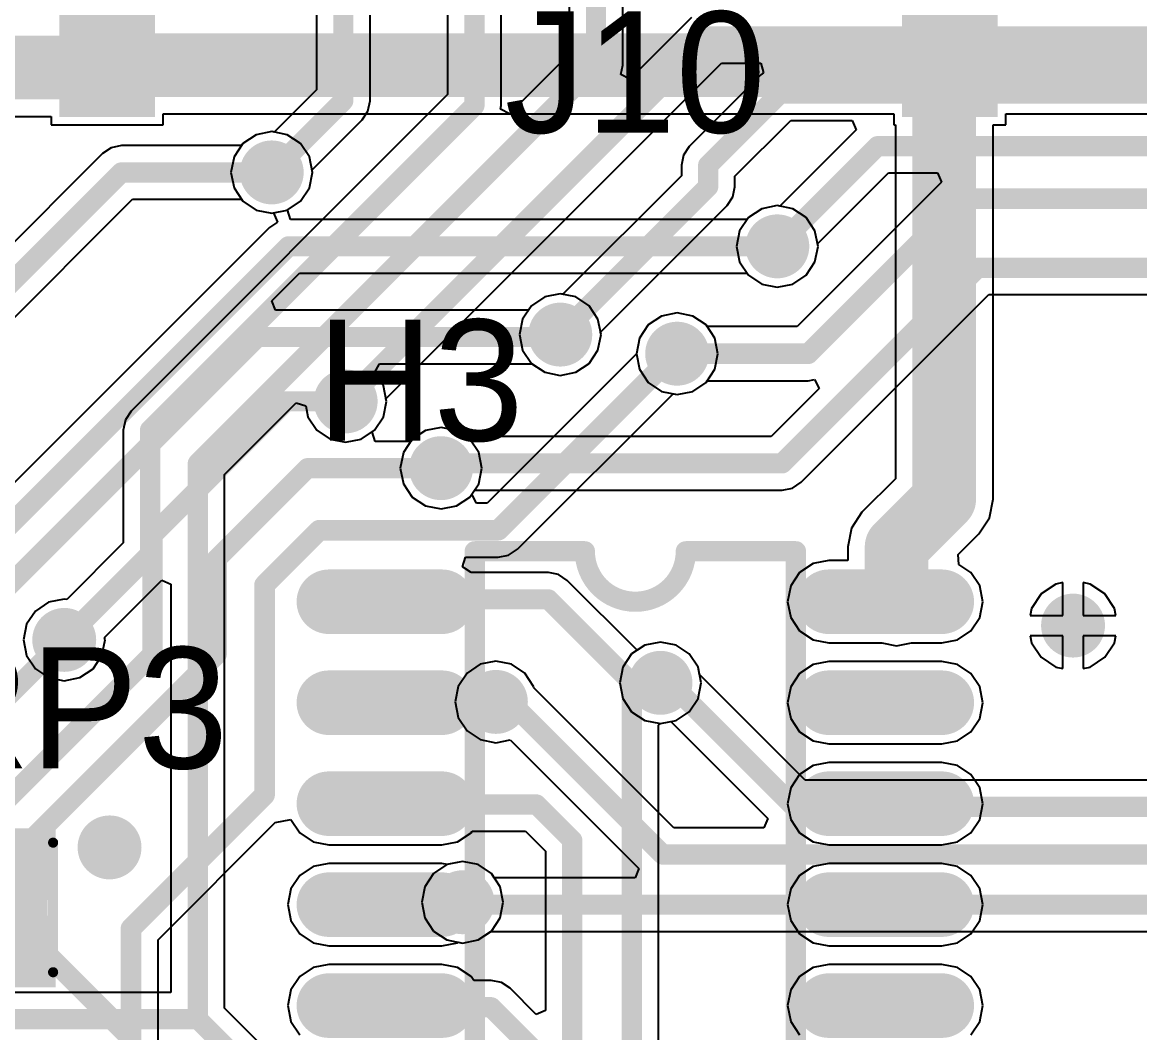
# Model space of a CAD drawing. Extents: x 60 to 151, y 116 to 276.
# Drawn here: x 113.97 to 128.02, y 174.97 to 187.67 of the extents above; entities that cross this region are included whole.
import ezdxf

# ---------------------------------------------------------------- set-up
doc = ezdxf.new("R2010")
doc.units = 0
doc.header["$MEASUREMENT"] = 0
doc.layers.get('0').update_dxf_attribs({"linetype": 'CONTINUOUS'})
for name, color, linetype in [('BOTTOMLAYER', 5, 'CONTINUOUS'), ('BOTTOMSOLDER', 6, 'CONTINUOUS'), ('MULTILAYER', 9, 'CONTINUOUS'), ('TOPLAYER', 1, 'CONTINUOUS'), ('TOPOVERLAY', 2, 'CONTINUOUS'), ('TOPPASTE', 8, 'CONTINUOUS'), ('TOPSOLDER', 216, 'CONTINUOUS'), ('VIAHOLELAYER', 16, 'CONTINUOUS')]:
    doc.layers.add(name, color=color, linetype=linetype)

# ---------------------------------------------------------------- blocks, each defined once
blk = doc.blocks.new('J1_0603_87')
at = {"layer": 'TOPLAYER'}
for points in [[(-0.3, -0.5), (-0.3, 0.5), (-1.4, -0.5), (-1.4, 0.5)], [(1.4, -0.5), (1.4, 0.5), (0.3, -0.5), (0.3, 0.5)]]:
    blk.add_solid(points, dxfattribs=at)
at = {"layer": 'TOPPASTE'}
for points in [[(-0.3, -0.5), (-0.3, 0.5), (-1.4, -0.5), (-1.4, 0.5)], [(1.4, -0.5), (1.4, 0.5), (0.3, -0.5), (0.3, 0.5)]]:
    blk.add_solid(points, dxfattribs=at)
at = {"layer": 'TOPSOLDER'}
for points in [[(-0.198, -0.602), (-0.198, 0.602), (-1.502, -0.602), (-1.502, 0.602)], [(1.502, -0.602), (1.502, 0.602), (0.198, -0.602), (0.198, 0.602)]]:
    blk.add_solid(points, dxfattribs=at)
blk = doc.blocks.new('J1_0603_88')
at = {"layer": 'TOPLAYER'}
for points in [[(-0.3, -0.5), (-0.3, 0.5), (-1.4, -0.5), (-1.4, 0.5)], [(1.4, -0.5), (1.4, 0.5), (0.3, -0.5), (0.3, 0.5)]]:
    blk.add_solid(points, dxfattribs=at)
at = {"layer": 'TOPPASTE'}
for points in [[(-0.3, -0.5), (-0.3, 0.5), (-1.4, -0.5), (-1.4, 0.5)], [(1.4, -0.5), (1.4, 0.5), (0.3, -0.5), (0.3, 0.5)]]:
    blk.add_solid(points, dxfattribs=at)
at = {"layer": 'TOPSOLDER'}
for points in [[(-0.198, -0.602), (-0.198, 0.602), (-1.502, -0.602), (-1.502, 0.602)], [(1.502, -0.602), (1.502, 0.602), (0.198, -0.602), (0.198, 0.602)]]:
    blk.add_solid(points, dxfattribs=at)
blk = doc.blocks.new('SOP_14_98')
at = {"layer": 'TOPLAYER', "const_width": 0.61}
for points in [[(0.711, 0), (-0.711, 0)], [(6.999, 0), (5.577, 0)], [(0.711, -1.27), (-0.711, -1.27)], [(6.999, -1.27), (5.577, -1.27)], [(0.711, -2.54), (-0.711, -2.54)], [(6.999, -2.54), (5.577, -2.54)], [(0.711, -3.81), (-0.711, -3.81)], [(6.999, -3.81), (5.577, -3.81)], [(0.711, -5.08), (-0.711, -5.08)], [(6.999, -5.08), (5.577, -5.08)], [(0.711, -6.35), (-0.711, -6.35)], [(6.999, -6.35), (5.577, -6.35)], [(0.711, -7.62), (-0.711, -7.62)], [(6.999, -7.62), (5.577, -7.62)]]:
    blk.add_lwpolyline(points, dxfattribs=at)
at = {"layer": 'TOPLAYER', "const_width": 0.305}
for points in [[(-0.864, 0, 1), (-0.559, 0, 1)], [(0.559, 0, 1), (0.864, 0, 1)], [(5.424, 0, 1), (5.729, 0, 1)], [(6.847, 0, 1), (7.152, 0, 1)], [(-0.864, -1.27, 1), (-0.559, -1.27, 1)], [(0.559, -1.27, 1), (0.864, -1.27, 1)], [(5.424, -1.27, 1), (5.729, -1.27, 1)], [(6.847, -1.27, 1), (7.152, -1.27, 1)], [(-0.864, -2.54, 1), (-0.559, -2.54, 1)], [(0.559, -2.54, 1), (0.864, -2.54, 1)], [(5.424, -2.54, 1), (5.729, -2.54, 1)], [(6.847, -2.54, 1), (7.152, -2.54, 1)], [(-0.864, -3.81, 1), (-0.559, -3.81, 1)], [(0.559, -3.81, 1), (0.864, -3.81, 1)], [(5.424, -3.81, 1), (5.729, -3.81, 1)], [(6.847, -3.81, 1), (7.152, -3.81, 1)], [(-0.864, -5.08, 1), (-0.559, -5.08, 1)], [(0.559, -5.08, 1), (0.864, -5.08, 1)], [(5.424, -5.08, 1), (5.729, -5.08, 1)], [(6.847, -5.08, 1), (7.152, -5.08, 1)], [(-0.864, -6.35, 1), (-0.559, -6.35, 1)], [(0.559, -6.35, 1), (0.864, -6.35, 1)], [(5.424, -6.35, 1), (5.729, -6.35, 1)], [(6.847, -6.35, 1), (7.152, -6.35, 1)], [(-0.864, -7.62, 1), (-0.559, -7.62, 1)], [(0.559, -7.62, 1), (0.864, -7.62, 1)], [(5.424, -7.62, 1), (5.729, -7.62, 1)], [(6.847, -7.62, 1), (7.152, -7.62, 1)]]:
    blk.add_lwpolyline(points, format="xyb", close=True, dxfattribs=at)
at = {"layer": 'TOPOVERLAY', "const_width": 0.254}
for points in [[(1.124, -8.255), (1.124, 0.635)], [(1.124, 0.635), (2.509, 0.635)], [(3.779, 0.635), (5.164, 0.635)], [(5.164, -8.255), (5.164, 0.635)], [(1.124, -8.255), (5.164, -8.255)]]:
    blk.add_lwpolyline(points, dxfattribs=at)
at = {"layer": 'TOPOVERLAY', "const_width": 0.127}
for points in [[(1.06, 0.635, 1), (1.187, 0.635, 1)], [(1.06, 0.635, 1), (1.187, 0.635, 1)], [(2.446, 0.635, 1), (2.573, 0.635, 1)], [(2.445, 0.635, 1), (2.572, 0.635, 1)], [(3.716, 0.635, 1), (3.843, 0.635, 1)], [(3.715, 0.635, 1), (3.842, 0.635, 1)], [(5.101, 0.635, 1), (5.228, 0.635, 1)], [(5.101, 0.635, 1), (5.228, 0.635, 1)], [(1.06, -8.255, 1), (1.187, -8.255, 1)], [(1.06, -8.255, 1), (1.187, -8.255, 1)], [(5.101, -8.255, 1), (5.228, -8.255, 1)], [(5.101, -8.255, 1), (5.228, -8.255, 1)]]:
    blk.add_lwpolyline(points, format="xyb", close=True, dxfattribs=at)
at = {"layer": 'TOPOVERLAY', "const_width": 0.254}
blk.add_lwpolyline([(3.779, 0.635, -1), (2.509, 0.635)], format="xyb", dxfattribs=at)
at = {"layer": 'TOPPASTE', "const_width": 0.61}
for points in [[(0.711, 0), (-0.711, 0)], [(6.999, 0), (5.577, 0)], [(0.711, -1.27), (-0.711, -1.27)], [(6.999, -1.27), (5.577, -1.27)], [(0.711, -2.54), (-0.711, -2.54)], [(6.999, -2.54), (5.577, -2.54)], [(0.711, -3.81), (-0.711, -3.81)], [(6.999, -3.81), (5.577, -3.81)], [(0.711, -5.08), (-0.711, -5.08)], [(6.999, -5.08), (5.577, -5.08)], [(0.711, -6.35), (-0.711, -6.35)], [(6.999, -6.35), (5.577, -6.35)], [(0.711, -7.62), (-0.711, -7.62)], [(6.999, -7.62), (5.577, -7.62)]]:
    blk.add_lwpolyline(points, dxfattribs=at)
at = {"layer": 'TOPPASTE', "const_width": 0.305}
for points in [[(-0.864, 0, 1), (-0.559, 0, 1)], [(0.559, 0, 1), (0.864, 0, 1)], [(5.424, 0, 1), (5.729, 0, 1)], [(6.847, 0, 1), (7.152, 0, 1)], [(-0.864, -1.27, 1), (-0.559, -1.27, 1)], [(0.559, -1.27, 1), (0.864, -1.27, 1)], [(5.424, -1.27, 1), (5.729, -1.27, 1)], [(6.847, -1.27, 1), (7.152, -1.27, 1)], [(-0.864, -2.54, 1), (-0.559, -2.54, 1)], [(0.559, -2.54, 1), (0.864, -2.54, 1)], [(5.424, -2.54, 1), (5.729, -2.54, 1)], [(6.847, -2.54, 1), (7.152, -2.54, 1)], [(-0.864, -3.81, 1), (-0.559, -3.81, 1)], [(0.559, -3.81, 1), (0.864, -3.81, 1)], [(5.424, -3.81, 1), (5.729, -3.81, 1)], [(6.847, -3.81, 1), (7.152, -3.81, 1)], [(-0.864, -5.08, 1), (-0.559, -5.08, 1)], [(0.559, -5.08, 1), (0.864, -5.08, 1)], [(5.424, -5.08, 1), (5.729, -5.08, 1)], [(6.847, -5.08, 1), (7.152, -5.08, 1)], [(-0.864, -6.35, 1), (-0.559, -6.35, 1)], [(0.559, -6.35, 1), (0.864, -6.35, 1)], [(5.424, -6.35, 1), (5.729, -6.35, 1)], [(6.847, -6.35, 1), (7.152, -6.35, 1)], [(-0.864, -7.62, 1), (-0.559, -7.62, 1)], [(0.559, -7.62, 1), (0.864, -7.62, 1)], [(5.424, -7.62, 1), (5.729, -7.62, 1)], [(6.847, -7.62, 1), (7.152, -7.62, 1)]]:
    blk.add_lwpolyline(points, format="xyb", close=True, dxfattribs=at)
at = {"layer": 'TOPSOLDER', "const_width": 0.813}
for points in [[(0.711, 0), (-0.711, 0)], [(6.999, 0), (5.577, 0)], [(0.711, -1.27), (-0.711, -1.27)], [(6.999, -1.27), (5.577, -1.27)], [(0.711, -2.54), (-0.711, -2.54)], [(6.999, -2.54), (5.577, -2.54)], [(0.711, -3.81), (-0.711, -3.81)], [(6.999, -3.81), (5.577, -3.81)], [(0.711, -5.08), (-0.711, -5.08)], [(6.999, -5.08), (5.577, -5.08)], [(0.711, -6.35), (-0.711, -6.35)], [(6.999, -6.35), (5.577, -6.35)], [(0.711, -7.62), (-0.711, -7.62)], [(6.999, -7.62), (5.577, -7.62)]]:
    blk.add_lwpolyline(points, dxfattribs=at)
at = {"layer": 'TOPSOLDER', "const_width": 0.406}
for points in [[(-0.914, 0, 1), (-0.508, 0, 1)], [(0.508, 0, 1), (0.914, 0, 1)], [(5.374, 0, 1), (5.78, 0, 1)], [(6.796, 0, 1), (7.202, 0, 1)], [(-0.914, -1.27, 1), (-0.508, -1.27, 1)], [(0.508, -1.27, 1), (0.914, -1.27, 1)], [(5.374, -1.27, 1), (5.78, -1.27, 1)], [(6.796, -1.27, 1), (7.202, -1.27, 1)], [(-0.914, -2.54, 1), (-0.508, -2.54, 1)], [(0.508, -2.54, 1), (0.914, -2.54, 1)], [(5.374, -2.54, 1), (5.78, -2.54, 1)], [(6.796, -2.54, 1), (7.202, -2.54, 1)], [(-0.914, -3.81, 1), (-0.508, -3.81, 1)], [(0.508, -3.81, 1), (0.914, -3.81, 1)], [(5.374, -3.81, 1), (5.78, -3.81, 1)], [(6.796, -3.81, 1), (7.202, -3.81, 1)], [(-0.914, -5.08, 1), (-0.508, -5.08, 1)], [(0.508, -5.08, 1), (0.914, -5.08, 1)], [(5.374, -5.08, 1), (5.78, -5.08, 1)], [(6.796, -5.08, 1), (7.202, -5.08, 1)], [(-0.914, -6.35, 1), (-0.508, -6.35, 1)], [(0.508, -6.35, 1), (0.914, -6.35, 1)], [(5.374, -6.35, 1), (5.78, -6.35, 1)], [(6.796, -6.35, 1), (7.202, -6.35, 1)], [(-0.914, -7.62, 1), (-0.508, -7.62, 1)], [(0.508, -7.62, 1), (0.914, -7.62, 1)], [(5.374, -7.62, 1), (5.78, -7.62, 1)], [(6.796, -7.62, 1), (7.202, -7.62, 1)]]:
    blk.add_lwpolyline(points, format="xyb", close=True, dxfattribs=at)
blk = doc.blocks.new('RR0402_4R8__100')
at = {"layer": 'TOPLAYER'}
for points in [[(-0.35, -0.15), (0.35, -0.15), (-0.35, 0.15), (0.35, 0.15)], [(0.75, -0.15), (1.45, -0.15), (0.75, 0.15), (1.45, 0.15)], [(-0.35, -0.65), (0.35, -0.65), (-0.35, -0.35), (0.35, -0.35)], [(0.75, -0.65), (1.45, -0.65), (0.75, -0.35), (1.45, -0.35)], [(-0.35, -1.15), (0.35, -1.15), (-0.35, -0.85), (0.35, -0.85)], [(0.75, -1.15), (1.45, -1.15), (0.75, -0.85), (1.45, -0.85)], [(-0.35, -1.65), (0.35, -1.65), (-0.35, -1.35), (0.35, -1.35)], [(0.75, -1.65), (1.45, -1.65), (0.75, -1.35), (1.45, -1.35)]]:
    blk.add_solid(points, dxfattribs=at)
at = {"layer": 'TOPOVERLAY', "const_width": 0.127}
for points in [[(-0.27, 0.23), (1.36, 0.23)], [(-0.26, -1.72), (1.37, -1.72)]]:
    blk.add_lwpolyline(points, dxfattribs=at)
at = {"layer": 'TOPOVERLAY', "const_width": 0.0635}
for points in [[(-0.302, 0.23, 1), (-0.238, 0.23, 1)], [(1.328, 0.23, 1), (1.392, 0.23, 1)], [(-0.292, -1.72, 1), (-0.228, -1.72, 1)], [(1.338, -1.72, 1), (1.402, -1.72, 1)]]:
    blk.add_lwpolyline(points, format="xyb", close=True, dxfattribs=at)
at = {"layer": 'TOPOVERLAY'}
blk.add_solid([(0.41, -1.65), (0.69, -1.65), (0.41, 0.15), (0.69, 0.15)], dxfattribs=at)
at = {"layer": 'TOPPASTE'}
for points in [[(-0.35, -0.15), (0.35, -0.15), (-0.35, 0.15), (0.35, 0.15)], [(0.75, -0.15), (1.45, -0.15), (0.75, 0.15), (1.45, 0.15)], [(-0.35, -0.65), (0.35, -0.65), (-0.35, -0.35), (0.35, -0.35)], [(0.75, -0.65), (1.45, -0.65), (0.75, -0.35), (1.45, -0.35)], [(-0.35, -1.15), (0.35, -1.15), (-0.35, -0.85), (0.35, -0.85)], [(0.75, -1.15), (1.45, -1.15), (0.75, -0.85), (1.45, -0.85)], [(-0.35, -1.65), (0.35, -1.65), (-0.35, -1.35), (0.35, -1.35)], [(0.75, -1.65), (1.45, -1.65), (0.75, -1.35), (1.45, -1.35)]]:
    blk.add_solid(points, dxfattribs=at)
at = {"layer": 'TOPSOLDER'}
for points in [[(-0.452, -0.252), (0.452, -0.252), (-0.452, 0.252), (0.452, 0.252)], [(0.648, -0.252), (1.552, -0.252), (0.648, 0.252), (1.552, 0.252)], [(-0.452, -0.752), (0.452, -0.752), (-0.452, -0.248), (0.452, -0.248)], [(0.648, -0.752), (1.552, -0.752), (0.648, -0.248), (1.552, -0.248)], [(-0.452, -1.252), (0.452, -1.252), (-0.452, -0.748), (0.452, -0.748)], [(0.648, -1.252), (1.552, -1.252), (0.648, -0.748), (1.552, -0.748)], [(-0.452, -1.752), (0.452, -1.752), (-0.452, -1.248), (0.452, -1.248)], [(0.648, -1.752), (1.552, -1.752), (0.648, -1.248), (1.552, -1.248)]]:
    blk.add_solid(points, dxfattribs=at)

msp = doc.modelspace()

# ---------------------------------------------------------------- linework, layer by layer
at = {"layer": 'BOTTOMLAYER'}
for p, q in [((117.665, 189.146), (117.665, 186.825)), ((118.339, 186.686), (118.339, 189.007)), ((120.845, 188.346), (120.845, 187.275)), ((121.519, 187.136), (121.519, 188.346)), ((119.315, 187.956), (119.315, 186.765)), ((119.989, 186.626), (119.989, 187.956)), ((122.384, 187.734), (121.607, 186.957)), ((120.845, 187.275), (120.092, 186.522)), ((118.539, 182.937), (122.761, 187.159)), ((121.495, 187.017), (121.519, 187.136)), ((121.519, 187.136), (121.519, 187.136)), ((121.519, 187.136), (121.519, 187.136)), ((121.519, 187.136), (121.519, 187.136)), ((122.761, 187.159), (123.253, 187.159)), ((123.253, 187.159), (123.289, 187.038)), ((121.607, 186.957), (121.495, 187.017)), ((123.254, 187.014), (122.354, 186.114)), ((123.289, 187.038), (123.254, 187.014)), ((117.665, 186.825), (117.133, 186.293)), ((119.315, 186.765), (115.334, 182.784)), ((118.313, 186.557), (118.339, 186.686)), ((118.24, 186.448), (118.313, 186.557)), ((119.98, 186.582), (119.989, 186.626)), ((120.092, 186.522), (119.98, 186.582)), ((117.609, 185.817), (118.24, 186.448)), ((122.929, 185.737), (123.631, 186.439)), ((123.631, 186.439), (124.403, 186.439)), ((124.403, 186.439), (124.452, 186.322)), ((116.906, 186.26), (116.739, 186.149)), ((117.102, 186.299), (116.906, 186.26)), ((117.133, 186.293), (117.102, 186.299)), ((124.452, 186.322), (123.493, 185.363)), ((116.739, 186.149), (116.628, 185.982)), ((122.354, 186.114), (122.281, 186.005)), ((116.628, 185.982), (116.589, 185.786)), ((122.281, 186.005), (122.255, 185.876)), ((117.615, 185.786), (117.609, 185.817)), ((122.255, 185.876), (122.255, 185.745)), ((116.589, 185.786), (116.628, 185.59)), ((117.576, 185.59), (117.615, 185.786)), ((122.255, 185.745), (120.763, 184.253)), ((122.929, 185.606), (122.929, 185.737)), ((123.969, 184.887), (124.861, 185.779)), ((124.861, 185.779), (125.479, 185.779)), ((125.479, 185.779), (125.528, 185.662)), ((116.628, 185.59), (116.739, 185.423)), ((117.465, 185.423), (117.576, 185.59)), ((122.903, 185.477), (122.929, 185.606)), ((125.528, 185.662), (123.711, 183.846)), ((116.739, 185.423), (116.906, 185.312)), ((117.298, 185.312), (117.465, 185.423)), ((122.83, 185.368), (122.903, 185.477)), ((116.906, 185.312), (117.102, 185.273)), ((117.102, 185.273), (117.298, 185.312)), ((121.239, 183.777), (122.83, 185.368)), ((122.83, 185.368), (122.83, 185.368)), ((122.83, 185.368), (122.83, 185.368)), ((123.266, 185.33), (123.099, 185.219)), ((123.462, 185.369), (123.266, 185.33)), ((123.493, 185.363), (123.462, 185.369)), ((123.099, 185.219), (122.988, 185.052)), ((122.988, 185.052), (122.949, 184.856)), ((122.949, 184.856), (122.988, 184.66)), ((123.936, 184.66), (123.975, 184.856)), ((123.975, 184.856), (123.969, 184.887)), ((122.988, 184.66), (123.099, 184.493)), ((123.825, 184.493), (123.936, 184.66)), ((123.099, 184.493), (123.266, 184.382)), ((123.658, 184.382), (123.825, 184.493)), ((120.732, 184.259), (120.536, 184.22)), ((120.763, 184.253), (120.732, 184.259)), ((123.266, 184.382), (123.462, 184.343)), ((123.462, 184.343), (123.658, 184.382)), ((120.536, 184.22), (120.369, 184.109)), ((123.76, 181.888), (126.121, 184.249)), ((126.121, 184.249), (134.112, 184.249)), ((120.369, 184.109), (120.258, 183.942)), ((122.006, 183.98), (121.839, 183.869)), ((122.202, 184.019), (122.006, 183.98)), ((122.398, 183.98), (122.202, 184.019)), ((122.565, 183.869), (122.398, 183.98)), ((120.258, 183.942), (120.219, 183.746)), ((121.839, 183.869), (121.728, 183.702)), ((122.58, 183.846), (122.565, 183.869)), ((123.711, 183.846), (122.58, 183.846)), ((120.219, 183.746), (120.258, 183.55)), ((121.206, 183.55), (121.245, 183.746)), ((121.245, 183.746), (121.239, 183.777)), ((121.728, 183.702), (121.689, 183.506)), ((120.258, 183.55), (120.369, 183.383)), ((121.095, 183.383), (121.206, 183.55)), ((121.689, 183.506), (121.728, 183.31)), ((120.369, 183.383), (120.536, 183.272)), ((120.928, 183.272), (121.095, 183.383)), ((121.728, 183.31), (121.839, 183.143)), ((120.536, 183.272), (120.732, 183.233)), ((120.732, 183.233), (120.928, 183.272)), ((121.839, 183.143), (122.006, 183.032)), ((122.398, 183.032), (122.565, 183.143)), ((122.565, 183.143), (122.58, 183.166)), ((122.58, 183.166), (123.852, 183.166)), ((123.852, 183.166), (123.93, 183.182)), ((123.93, 183.182), (123.99, 183.07)), ((122.006, 183.032), (122.202, 182.993)), ((122.202, 182.993), (122.398, 183.032)), ((123.99, 183.07), (123.383, 182.463)), ((116.509, 181.987), (117.409, 182.886)), ((117.409, 182.886), (117.53, 182.85)), ((118.506, 182.71), (118.545, 182.906)), ((118.545, 182.906), (118.539, 182.937)), ((115.334, 182.784), (115.261, 182.675)), ((117.53, 182.85), (117.558, 182.71)), ((115.261, 182.675), (115.235, 182.546)), ((117.558, 182.71), (117.669, 182.543)), ((118.395, 182.543), (118.506, 182.71)), ((119.232, 182.579), (119.036, 182.54)), ((119.428, 182.54), (119.232, 182.579)), ((115.235, 182.546), (115.235, 181.125)), ((117.669, 182.543), (117.836, 182.432)), ((117.836, 182.432), (118.032, 182.393)), ((118.032, 182.393), (118.228, 182.432)), ((118.228, 182.432), (118.395, 182.543)), ((119.036, 182.54), (118.869, 182.429)), ((119.544, 182.463), (119.428, 182.54)), ((123.383, 182.463), (119.544, 182.463)), ((118.869, 182.429), (118.758, 182.262)), ((118.758, 182.262), (118.719, 182.066)), ((118.719, 182.066), (118.758, 181.87)), ((116.509, 175.275), (116.509, 181.987)), ((118.758, 181.87), (118.869, 181.703)), ((123.651, 181.815), (123.76, 181.888)), ((119.595, 181.703), (119.652, 181.789)), ((119.652, 181.789), (123.522, 181.789)), ((123.522, 181.789), (123.651, 181.815)), ((118.869, 181.703), (119.036, 181.592)), ((119.036, 181.592), (119.232, 181.553)), ((119.232, 181.553), (119.428, 181.592)), ((119.428, 181.592), (119.595, 181.703)), ((115.235, 181.125), (114.523, 180.413)), ((114.999, 179.937), (115.718, 180.656)), ((115.718, 180.656), (115.835, 180.607)), ((115.835, 180.607), (115.835, 175.473)), ((114.296, 180.38), (114.129, 180.269)), ((114.492, 180.419), (114.296, 180.38)), ((114.523, 180.413), (114.492, 180.419)), ((114.129, 180.269), (114.018, 180.102)), ((114.018, 180.102), (113.979, 179.906)), ((113.979, 179.906), (114.018, 179.71)), ((114.966, 179.71), (115.005, 179.906)), ((115.005, 179.906), (114.999, 179.937)), ((121.796, 179.84), (121.629, 179.729)), ((121.992, 179.879), (121.796, 179.84)), ((122.188, 179.84), (121.992, 179.879)), ((122.355, 179.729), (122.188, 179.84)), ((114.018, 179.71), (114.129, 179.543)), ((114.855, 179.543), (114.966, 179.71)), ((119.922, 179.639), (119.726, 179.6)), ((120.118, 179.6), (119.922, 179.639)), ((121.629, 179.729), (121.518, 179.562)), ((122.466, 179.562), (122.355, 179.729)), ((114.129, 179.543), (114.296, 179.432)), ((114.688, 179.432), (114.855, 179.543)), ((119.559, 179.489), (119.448, 179.322)), ((119.726, 179.6), (119.559, 179.489)), ((120.285, 179.489), (120.118, 179.6)), ((120.396, 179.322), (120.285, 179.489)), ((121.518, 179.562), (121.479, 179.366)), ((122.484, 179.47), (122.466, 179.562)), ((114.296, 179.432), (114.492, 179.393)), ((114.492, 179.393), (114.688, 179.432)), ((121.479, 179.366), (121.518, 179.17)), ((123.811, 178.143), (122.484, 179.47)), ((119.448, 179.322), (119.409, 179.126)), ((120.4, 179.305), (120.396, 179.322)), ((122.161, 177.543), (120.4, 179.305)), ((119.409, 179.126), (119.448, 178.93)), ((121.518, 179.17), (121.629, 179.003)), ((119.448, 178.93), (119.559, 178.763)), ((121.629, 179.003), (121.796, 178.892)), ((121.796, 178.892), (121.992, 178.853)), ((121.992, 178.853), (122.123, 178.879)), ((122.123, 178.879), (123.342, 177.66)), ((119.559, 178.763), (119.726, 178.652)), ((119.726, 178.652), (119.922, 178.613)), ((119.922, 178.613), (120.103, 178.649)), ((120.103, 178.649), (121.722, 177.03)), ((135.383, 178.143), (123.811, 178.143)), ((123.342, 177.66), (123.293, 177.543)), ((123.293, 177.543), (122.161, 177.543)), ((119.502, 177.119), (119.306, 177.08)), ((119.698, 177.08), (119.502, 177.119)), ((119.139, 176.969), (119.028, 176.802)), ((119.306, 177.08), (119.139, 176.969)), ((119.865, 176.969), (119.698, 177.08)), ((119.902, 176.913), (119.865, 176.969)), ((121.722, 177.03), (121.673, 176.913)), ((121.673, 176.913), (119.902, 176.913)), ((119.028, 176.802), (118.989, 176.606)), ((118.989, 176.606), (119.028, 176.41)), ((119.028, 176.41), (119.139, 176.243)), ((119.139, 176.243), (119.306, 176.132)), ((119.306, 176.132), (119.502, 176.093)), ((119.502, 176.093), (119.698, 176.132)), ((119.698, 176.132), (119.859, 176.239)), ((119.859, 176.239), (128.723, 176.239)), ((115.835, 175.473), (113.832, 175.473)), ((117.25, 174.534), (116.509, 175.275))]:
    msp.add_line(p, q, dxfattribs=at)
for points, const_width in [([(118.002, 186.686), (118.002, 189.146)], 0.254), ([(121.182, 187.136), (121.182, 188.726)], 0.254), ([(119.652, 186.626), (119.652, 188.336)], 0.254), ([(118.032, 182.906), (122.622, 187.496)], 0.254), ([(122.622, 187.496), (130.842, 187.496)], 0.254), ([(116.172, 182.126), (121.182, 187.136)], 0.254), ([(117.102, 185.786), (118.002, 186.686)], 0.254), ([(122.592, 185.876), (123.492, 186.776)], 0.254), ([(123.492, 186.776), (133.032, 186.776)], 0.254), ([(115.572, 182.546), (119.652, 186.626)], 0.254), ([(123.462, 184.856), (124.722, 186.116)], 0.254), ([(124.722, 186.116), (133.572, 186.116)], 0.254), ([(122.592, 185.606), (122.592, 185.876)], 0.254), ([(120.732, 183.746), (122.592, 185.606)], 0.254), ([(123.852, 183.506), (125.802, 185.456)], 0.26), ([(125.802, 185.456), (134.082, 185.456)], 0.26), ([(123.522, 182.126), (125.982, 184.586)], 0.254), ([(125.982, 184.586), (134.112, 184.586)], 0.254), ([(122.202, 183.506), (123.852, 183.506)], 0.26), ([(115.572, 180.986), (115.572, 182.546)], 0.254), ([(116.172, 175.136), (116.172, 182.126)], 0.254), ([(119.232, 182.066), (119.292, 182.126)], 0.254), ([(119.292, 182.126), (123.522, 182.126)], 0.254), ([(114.492, 179.906), (115.572, 180.986)], 0.254), ([(121.992, 179.366), (122.112, 179.366)], 0.254), ([(122.112, 179.366), (123.672, 177.806)], 0.254), ([(119.922, 179.126), (120.102, 179.126)], 0.254), ([(120.102, 179.126), (122.022, 177.206)], 0.254), ([(123.672, 177.806), (135.522, 177.806)], 0.254), ([(122.022, 177.206), (138.702, 177.206)], 0.254), ([(119.502, 176.606), (119.532, 176.576)], 0.254), ([(119.532, 176.576), (128.862, 176.576)], 0.254), ([(113.832, 175.136), (116.172, 175.136)], 0.254), ([(116.172, 175.136), (117.012, 174.296)], 0.254)]:
    msp.add_lwpolyline(points, dxfattribs=dict(at, const_width=const_width))
for points, const_width in [([(122.558, 187.496, 1), (122.685, 187.496, 1)], 0.127), ([(122.558, 187.496, 1), (122.685, 187.496, 1)], 0.127), ([(121.119, 187.136, 1), (121.246, 187.136, 1)], 0.127), ([(121.119, 187.136, 1), (121.246, 187.136, 1)], 0.127), ([(117.938, 186.686, 1), (118.065, 186.686, 1)], 0.127), ([(117.938, 186.686, 1), (118.065, 186.686, 1)], 0.127), ([(123.429, 186.776, 1), (123.556, 186.776, 1)], 0.127), ([(123.429, 186.776, 1), (123.556, 186.776, 1)], 0.127), ([(119.589, 186.626, 1), (119.716, 186.626, 1)], 0.127), ([(119.589, 186.626, 1), (119.716, 186.626, 1)], 0.127), ([(124.659, 186.116, 1), (124.786, 186.116, 1)], 0.127), ([(124.659, 186.116, 1), (124.786, 186.116, 1)], 0.127), ([(116.952, 185.786, 1), (117.252, 185.786, 1)], 0.3), ([(122.529, 185.876, 1), (122.656, 185.876, 1)], 0.127), ([(122.529, 185.876, 1), (122.656, 185.876, 1)], 0.127), ([(117.039, 185.786, 1), (117.166, 185.786, 1)], 0.127), ([(122.529, 185.606, 1), (122.656, 185.606, 1)], 0.127), ([(122.529, 185.606, 1), (122.656, 185.606, 1)], 0.127), ([(125.737, 185.456, 1), (125.867, 185.456, 1)], 0.13), ([(125.737, 185.456, 1), (125.867, 185.456, 1)], 0.13), ([(123.312, 184.856, 1), (123.612, 184.856, 1)], 0.3), ([(123.399, 184.856, 1), (123.526, 184.856, 1)], 0.127), ([(125.919, 184.586, 1), (126.046, 184.586, 1)], 0.127), ([(125.919, 184.586, 1), (126.046, 184.586, 1)], 0.127), ([(120.582, 183.746, 1), (120.882, 183.746, 1)], 0.3), ([(120.668, 183.746, 1), (120.795, 183.746, 1)], 0.127), ([(122.052, 183.506, 1), (122.352, 183.506, 1)], 0.3), ([(122.137, 183.506, 1), (122.267, 183.506, 1)], 0.13), ([(123.787, 183.506, 1), (123.917, 183.506, 1)], 0.13), ([(123.787, 183.506, 1), (123.917, 183.506, 1)], 0.13), ([(117.882, 182.906, 1), (118.182, 182.906, 1)], 0.3), ([(117.968, 182.906, 1), (118.095, 182.906, 1)], 0.127), ([(115.508, 182.546, 1), (115.635, 182.546, 1)], 0.127), ([(115.508, 182.546, 1), (115.635, 182.546, 1)], 0.127), ([(119.082, 182.066, 1), (119.382, 182.066, 1)], 0.3), ([(116.109, 182.126, 1), (116.236, 182.126, 1)], 0.127), ([(116.109, 182.126, 1), (116.236, 182.126, 1)], 0.127), ([(119.168, 182.066, 1), (119.295, 182.066, 1)], 0.127), ([(119.228, 182.126, 1), (119.355, 182.126, 1)], 0.127), ([(119.228, 182.126, 1), (119.355, 182.126, 1)], 0.127), ([(123.459, 182.126, 1), (123.586, 182.126, 1)], 0.127), ([(123.459, 182.126, 1), (123.586, 182.126, 1)], 0.127), ([(115.508, 180.986, 1), (115.635, 180.986, 1)], 0.127), ([(115.508, 180.986, 1), (115.635, 180.986, 1)], 0.127), ([(127.032, 180.086, 1), (127.332, 180.086, 1)], 0.3), ([(114.342, 179.906, 1), (114.642, 179.906, 1)], 0.3), ([(114.429, 179.906, 1), (114.556, 179.906, 1)], 0.127), ([(121.842, 179.366, 1), (122.142, 179.366, 1)], 0.3), ([(121.928, 179.366, 1), (122.055, 179.366, 1)], 0.127), ([(122.049, 179.366, 1), (122.176, 179.366, 1)], 0.127), ([(122.049, 179.366, 1), (122.176, 179.366, 1)], 0.127), ([(119.772, 179.126, 1), (120.072, 179.126, 1)], 0.3), ([(119.859, 179.126, 1), (119.986, 179.126, 1)], 0.127), ([(120.039, 179.126, 1), (120.166, 179.126, 1)], 0.127), ([(120.039, 179.126, 1), (120.166, 179.126, 1)], 0.127), ([(123.609, 177.806, 1), (123.736, 177.806, 1)], 0.127), ([(123.609, 177.806, 1), (123.736, 177.806, 1)], 0.127), ([(114.912, 177.296, 1), (115.212, 177.296, 1)], 0.3), ([(121.959, 177.206, 1), (122.086, 177.206, 1)], 0.127), ([(121.959, 177.206, 1), (122.086, 177.206, 1)], 0.127), ([(119.352, 176.606, 1), (119.652, 176.606, 1)], 0.3), ([(119.439, 176.606, 1), (119.566, 176.606, 1)], 0.127), ([(119.469, 176.576, 1), (119.596, 176.576, 1)], 0.127), ([(119.469, 176.576, 1), (119.596, 176.576, 1)], 0.127), ([(116.109, 175.136, 1), (116.236, 175.136, 1)], 0.127), ([(116.109, 175.136, 1), (116.236, 175.136, 1)], 0.127), ([(116.109, 175.136, 1), (116.236, 175.136, 1)], 0.127)]:
    msp.add_lwpolyline(points, format="xyb", close=True, dxfattribs=dict(at, const_width=const_width))
at = {"layer": 'BOTTOMSOLDER', "const_width": 0.402}
for points in [[(116.901, 185.786, 1), (117.303, 185.786, 1)], [(123.261, 184.856, 1), (123.663, 184.856, 1)], [(120.531, 183.746, 1), (120.933, 183.746, 1)], [(122.001, 183.506, 1), (122.403, 183.506, 1)], [(117.831, 182.906, 1), (118.233, 182.906, 1)], [(119.031, 182.066, 1), (119.433, 182.066, 1)], [(126.981, 180.086, 1), (127.383, 180.086, 1)], [(114.291, 179.906, 1), (114.693, 179.906, 1)], [(121.791, 179.366, 1), (122.193, 179.366, 1)], [(119.721, 179.126, 1), (120.123, 179.126, 1)], [(114.861, 177.296, 1), (115.263, 177.296, 1)], [(119.301, 176.606, 1), (119.703, 176.606, 1)]]:
    msp.add_lwpolyline(points, format="xyb", close=True, dxfattribs=at)
at = {"layer": 'MULTILAYER', "const_width": 0.3}
for points in [[(116.952, 185.786, 1), (117.252, 185.786, 1)], [(123.312, 184.856, 1), (123.612, 184.856, 1)], [(120.582, 183.746, 1), (120.882, 183.746, 1)], [(122.052, 183.506, 1), (122.352, 183.506, 1)], [(117.882, 182.906, 1), (118.182, 182.906, 1)], [(119.082, 182.066, 1), (119.382, 182.066, 1)], [(127.032, 180.086, 1), (127.332, 180.086, 1)], [(114.342, 179.906, 1), (114.642, 179.906, 1)], [(121.842, 179.366, 1), (122.142, 179.366, 1)], [(119.772, 179.126, 1), (120.072, 179.126, 1)], [(114.912, 177.296, 1), (115.212, 177.296, 1)], [(119.352, 176.606, 1), (119.652, 176.606, 1)]]:
    msp.add_lwpolyline(points, format="xyb", close=True, dxfattribs=at)
at = {"layer": 'TOPLAYER'}
for p, q in [((115.735, 186.383), (115.735, 186.521)), ((115.735, 186.521), (124.929, 186.521)), ((124.929, 186.521), (124.929, 186.383)), ((126.335, 186.383), (126.335, 186.521)), ((126.335, 186.521), (129.129, 186.521)), ((113.637, 186.491), (114.329, 186.491)), ((114.329, 186.491), (114.329, 186.383)), ((114.329, 186.383), (115.735, 186.383)), ((124.929, 186.383), (124.947, 186.383)), ((124.947, 186.383), (124.947, 181.931)), ((126.177, 181.676), (126.177, 186.383)), ((126.177, 186.383), (126.335, 186.383)), ((116.906, 186.26), (116.739, 186.149)), ((117.102, 186.299), (116.906, 186.26)), ((117.298, 186.26), (117.102, 186.299)), ((117.465, 186.149), (117.298, 186.26)), ((115.083, 186.097), (114.974, 186.024)), ((115.212, 186.123), (115.083, 186.097)), ((116.722, 186.123), (115.212, 186.123)), ((116.739, 186.149), (116.722, 186.123)), ((117.576, 185.982), (117.465, 186.149)), ((114.974, 186.024), (111.311, 182.361)), ((117.615, 185.786), (117.576, 185.982)), ((117.576, 185.59), (117.615, 185.786)), ((117.465, 185.423), (117.576, 185.59)), ((111.58, 181.678), (115.351, 185.449)), ((115.351, 185.449), (116.722, 185.449)), ((116.722, 185.449), (116.739, 185.423)), ((116.739, 185.423), (116.906, 185.312)), ((117.302, 185.314), (117.465, 185.423)), ((116.906, 185.312), (117.102, 185.273)), ((117.102, 185.273), (117.124, 185.277)), ((117.124, 185.277), (117.173, 185.16)), ((117.339, 185.193), (117.302, 185.314)), ((123.266, 185.33), (123.099, 185.219)), ((123.462, 185.369), (123.266, 185.33)), ((123.658, 185.33), (123.462, 185.369)), ((123.825, 185.219), (123.658, 185.33)), ((117.173, 185.16), (117.074, 185.094)), ((123.082, 185.193), (117.339, 185.193)), ((123.099, 185.219), (123.082, 185.193)), ((123.936, 185.052), (123.825, 185.219)), ((117.074, 185.094), (113.183, 181.203)), ((123.975, 184.856), (123.936, 185.052)), ((123.936, 184.66), (123.975, 184.856)), ((123.825, 184.493), (123.936, 184.66)), ((117.102, 184.17), (117.451, 184.519)), ((117.451, 184.519), (123.082, 184.519)), ((123.082, 184.519), (123.099, 184.493)), ((123.099, 184.493), (123.266, 184.382)), ((123.658, 184.382), (123.825, 184.493)), ((120.732, 184.259), (120.536, 184.22)), ((120.928, 184.22), (120.732, 184.259)), ((123.266, 184.382), (123.462, 184.343)), ((123.462, 184.343), (123.658, 184.382)), ((117.151, 184.053), (117.102, 184.17)), ((120.536, 184.22), (120.369, 184.109)), ((121.095, 184.109), (120.928, 184.22)), ((120.332, 184.053), (117.151, 184.053)), ((120.369, 184.109), (120.332, 184.053)), ((121.206, 183.942), (121.095, 184.109)), ((122.006, 183.98), (121.839, 183.869)), ((122.202, 184.019), (122.006, 183.98)), ((122.398, 183.98), (122.202, 184.019)), ((122.565, 183.869), (122.398, 183.98)), ((121.245, 183.746), (121.206, 183.942)), ((121.839, 183.869), (121.728, 183.702)), ((122.676, 183.702), (122.565, 183.869)), ((121.206, 183.55), (121.245, 183.746)), ((121.728, 183.702), (121.689, 183.506)), ((122.715, 183.506), (122.676, 183.702)), ((121.689, 183.504), (119.811, 181.626)), ((121.095, 183.383), (121.206, 183.55)), ((121.689, 183.506), (121.689, 183.504)), ((122.676, 183.31), (122.715, 183.506)), ((118.396, 183.267), (118.456, 183.379)), ((118.456, 183.379), (120.375, 183.379)), ((120.375, 183.379), (120.536, 183.272)), ((120.928, 183.272), (121.095, 183.383)), ((122.565, 183.143), (122.676, 183.31)), ((118.506, 183.102), (118.396, 183.267)), ((120.536, 183.272), (120.732, 183.233)), ((120.732, 183.233), (120.928, 183.272)), ((122.398, 183.032), (122.565, 183.143)), ((118.545, 182.906), (118.506, 183.102)), ((120.192, 181.046), (122.15, 183.003)), ((122.15, 183.003), (122.202, 182.993)), ((122.202, 182.993), (122.398, 183.032)), ((118.506, 182.71), (118.545, 182.906)), ((118.395, 182.543), (118.506, 182.71)), ((119.232, 182.579), (119.036, 182.54)), ((119.428, 182.54), (119.232, 182.579)), ((118.366, 182.524), (118.395, 182.543)), ((118.403, 182.403), (118.366, 182.524)), ((119.036, 182.54), (118.869, 182.429)), ((119.595, 182.429), (119.428, 182.54)), ((118.852, 182.403), (118.403, 182.403)), ((118.869, 182.429), (118.852, 182.403)), ((119.706, 182.262), (119.595, 182.429)), ((119.745, 182.066), (119.706, 182.262)), ((119.706, 181.87), (119.745, 182.066)), ((119.618, 181.738), (119.706, 181.87)), ((124.947, 181.931), (124.527, 181.511)), ((119.678, 181.626), (119.618, 181.738)), ((119.811, 181.626), (119.678, 181.626)), ((126.13, 181.441), (126.177, 181.676)), ((124.527, 181.511), (124.394, 181.311)), ((124.394, 181.311), (124.347, 181.076)), ((125.997, 181.241), (126.13, 181.441)), ((125.735, 180.979), (125.997, 181.241)), ((120.082, 180.972), (120.192, 181.046)), ((124.347, 181.076), (124.347, 180.904)), ((119.501, 180.825), (119.538, 180.946)), ((119.538, 180.946), (119.952, 180.946)), ((119.952, 180.946), (120.082, 180.972)), ((124.109, 180.904), (123.911, 180.865)), ((124.347, 180.904), (124.109, 180.904)), ((125.747, 180.853), (125.735, 180.979)), ((119.609, 180.753), (119.501, 180.825)), ((120.582, 180.753), (119.609, 180.753)), ((120.711, 180.727), (120.582, 180.753)), ((123.743, 180.752), (123.63, 180.584)), ((123.911, 180.865), (123.743, 180.752)), ((125.897, 180.752), (125.747, 180.853)), ((126.01, 180.584), (125.897, 180.752)), ((120.82, 180.654), (120.711, 180.727)), ((121.699, 179.775), (120.82, 180.654)), ((126.966, 180.608), (126.783, 180.485)), ((127.055, 180.626), (126.966, 180.608)), ((127.055, 180.213), (127.055, 180.626)), ((127.398, 180.608), (127.309, 180.626)), ((127.309, 180.626), (127.309, 180.213)), ((127.581, 180.485), (127.398, 180.608)), ((123.63, 180.584), (123.591, 180.386)), ((126.049, 180.386), (126.01, 180.584)), ((126.783, 180.485), (126.66, 180.302)), ((127.704, 180.302), (127.581, 180.485)), ((123.591, 180.386), (123.63, 180.188)), ((126.01, 180.188), (126.049, 180.386)), ((123.63, 180.188), (123.743, 180.02)), ((125.897, 180.02), (126.01, 180.188)), ((126.66, 180.302), (126.642, 180.213)), ((126.642, 180.213), (127.055, 180.213)), ((127.309, 180.213), (127.722, 180.213)), ((127.722, 180.213), (127.704, 180.302)), ((123.743, 180.02), (123.911, 179.907)), ((123.911, 179.907), (124.109, 179.868)), ((125.531, 179.868), (125.729, 179.907)), ((125.729, 179.907), (125.897, 180.02)), ((127.055, 179.959), (126.642, 179.959)), ((126.642, 179.959), (126.66, 179.87)), ((127.055, 179.546), (127.055, 179.959)), ((127.722, 179.959), (127.309, 179.959)), ((127.309, 179.959), (127.309, 179.546)), ((127.704, 179.87), (127.722, 179.959)), ((121.796, 179.84), (121.699, 179.775)), ((121.992, 179.879), (121.796, 179.84)), ((122.188, 179.84), (121.992, 179.879)), ((122.355, 179.729), (122.188, 179.84)), ((124.109, 179.868), (124.776, 179.868)), ((124.776, 179.868), (124.962, 179.831)), ((124.962, 179.831), (125.148, 179.868)), ((125.148, 179.868), (125.531, 179.868)), ((126.66, 179.87), (126.783, 179.687)), ((127.581, 179.687), (127.704, 179.87)), ((122.466, 179.562), (122.355, 179.729)), ((124.109, 179.634), (123.911, 179.595)), ((125.531, 179.634), (124.109, 179.634)), ((125.729, 179.595), (125.531, 179.634)), ((126.783, 179.687), (126.966, 179.564)), ((127.398, 179.564), (127.581, 179.687)), ((122.505, 179.366), (122.466, 179.562)), ((123.743, 179.482), (123.63, 179.314)), ((123.911, 179.595), (123.743, 179.482)), ((125.897, 179.482), (125.729, 179.595)), ((126.01, 179.314), (125.897, 179.482)), ((126.966, 179.564), (127.055, 179.546)), ((127.309, 179.546), (127.398, 179.564)), ((122.466, 179.17), (122.505, 179.366)), ((123.63, 179.314), (123.591, 179.116)), ((126.049, 179.116), (126.01, 179.314)), ((122.355, 179.003), (122.466, 179.17)), ((123.591, 179.116), (123.63, 178.918)), ((126.01, 178.918), (126.049, 179.116)), ((122.188, 178.892), (122.355, 179.003)), ((123.63, 178.918), (123.743, 178.75)), ((125.897, 178.75), (126.01, 178.918)), ((121.969, 178.834), (121.992, 178.853)), ((121.969, 164.236), (121.969, 178.834)), ((121.992, 178.853), (122.188, 178.892)), ((123.743, 178.75), (123.911, 178.637)), ((123.911, 178.637), (124.109, 178.598)), ((125.531, 178.598), (125.729, 178.637)), ((125.729, 178.637), (125.897, 178.75)), ((124.109, 178.598), (125.531, 178.598)), ((124.109, 178.364), (123.911, 178.325)), ((125.531, 178.364), (124.109, 178.364)), ((125.729, 178.325), (125.531, 178.364)), ((123.911, 178.325), (123.743, 178.212)), ((125.897, 178.212), (125.729, 178.325)), ((123.743, 178.212), (123.63, 178.044)), ((126.01, 178.044), (125.897, 178.212)), ((123.63, 178.044), (123.591, 177.846)), ((126.049, 177.846), (126.01, 178.044)), ((123.591, 177.846), (123.63, 177.648)), ((126.01, 177.648), (126.049, 177.846)), ((115.672, 176.135), (117.145, 177.609)), ((117.145, 177.609), (117.342, 177.648)), ((117.342, 177.648), (117.455, 177.48)), ((123.63, 177.648), (123.743, 177.48)), ((125.897, 177.48), (126.01, 177.648)), ((117.455, 177.48), (117.623, 177.367)), ((119.441, 177.367), (119.609, 177.48)), ((119.609, 177.48), (119.623, 177.499)), ((119.623, 177.499), (120.293, 177.499)), ((120.293, 177.499), (120.545, 177.247)), ((123.743, 177.48), (123.911, 177.367)), ((125.729, 177.367), (125.897, 177.48)), ((117.623, 177.367), (117.821, 177.328)), ((117.821, 177.328), (119.243, 177.328)), ((119.243, 177.328), (119.441, 177.367)), ((120.545, 177.247), (120.545, 175.245)), ((123.911, 177.367), (124.109, 177.328)), ((124.109, 177.328), (125.531, 177.328)), ((125.531, 177.328), (125.729, 177.367)), ((117.821, 177.094), (117.623, 177.055)), ((119.243, 177.094), (117.821, 177.094)), ((119.31, 177.081), (119.243, 177.094)), ((119.502, 177.119), (119.31, 177.081)), ((119.698, 177.08), (119.502, 177.119)), ((124.109, 177.094), (123.911, 177.055)), ((125.531, 177.094), (124.109, 177.094)), ((125.729, 177.055), (125.531, 177.094)), ((117.623, 177.055), (117.455, 176.942)), ((119.865, 176.969), (119.698, 177.08)), ((119.976, 176.802), (119.865, 176.969)), ((123.911, 177.055), (123.743, 176.942)), ((125.897, 176.942), (125.729, 177.055)), ((117.455, 176.942), (117.342, 176.774)), ((123.743, 176.942), (123.63, 176.774)), ((126.01, 176.774), (125.897, 176.942)), ((117.342, 176.774), (117.303, 176.576)), ((120.015, 176.606), (119.976, 176.802)), ((123.63, 176.774), (123.591, 176.576)), ((126.049, 176.576), (126.01, 176.774)), ((117.303, 176.576), (117.342, 176.378)), ((119.976, 176.41), (120.015, 176.606)), ((123.591, 176.576), (123.63, 176.378)), ((126.01, 176.378), (126.049, 176.576)), ((119.865, 176.243), (119.976, 176.41)), ((117.342, 176.378), (117.455, 176.21)), ((123.63, 176.378), (123.743, 176.21)), ((125.897, 176.21), (126.01, 176.378)), ((115.672, 174.764), (115.672, 176.135)), ((117.455, 176.21), (117.623, 176.097)), ((119.502, 176.093), (119.698, 176.132)), ((119.698, 176.132), (119.865, 176.243)), ((123.743, 176.21), (123.911, 176.097)), ((125.729, 176.097), (125.897, 176.21)), ((117.623, 176.097), (117.821, 176.058)), ((117.821, 176.058), (119.243, 176.058)), ((119.243, 176.058), (119.441, 176.097)), ((119.441, 176.097), (119.45, 176.103)), ((119.45, 176.103), (119.502, 176.093)), ((123.911, 176.097), (124.109, 176.058)), ((124.109, 176.058), (125.531, 176.058)), ((125.531, 176.058), (125.729, 176.097)), ((117.623, 175.785), (117.455, 175.672)), ((117.821, 175.824), (117.623, 175.785)), ((119.243, 175.824), (117.821, 175.824)), ((119.441, 175.785), (119.243, 175.824)), ((119.609, 175.672), (119.441, 175.785)), ((123.911, 175.785), (123.743, 175.672)), ((124.109, 175.824), (123.911, 175.785)), ((125.531, 175.824), (124.109, 175.824)), ((125.729, 175.785), (125.531, 175.824)), ((125.897, 175.672), (125.729, 175.785)), ((117.455, 175.672), (117.342, 175.504)), ((119.643, 175.623), (119.609, 175.672)), ((119.862, 175.623), (119.643, 175.623)), ((119.991, 175.597), (119.862, 175.623)), ((120.1, 175.524), (119.991, 175.597)), ((123.743, 175.672), (123.63, 175.504)), ((126.01, 175.504), (125.897, 175.672)), ((117.342, 175.504), (117.303, 175.306)), ((120.428, 175.196), (120.1, 175.524)), ((123.63, 175.504), (123.591, 175.306)), ((126.049, 175.306), (126.01, 175.504)), ((117.303, 175.306), (117.342, 175.108)), ((123.591, 175.306), (123.63, 175.108)), ((126.01, 175.108), (126.049, 175.306)), ((120.545, 175.245), (120.428, 175.196)), ((117.342, 175.108), (117.455, 174.94)), ((123.63, 175.108), (123.743, 174.94)), ((125.897, 174.94), (126.01, 175.108))]:
    msp.add_line(p, q, dxfattribs=at)
for points, const_width in [([(113.382, 187.106), (115.002, 187.106)], 0.8), ([(115.032, 187.136), (125.592, 187.136)], 0.8), ([(125.532, 187.136), (129.762, 187.136)], 0.8), ([(125.562, 181.676), (125.562, 187.226)], 0.8), ([(125.592, 187.136), (125.622, 187.166)], 0.8), ([(111.342, 181.916), (115.212, 185.786)], 0.254), ([(115.212, 185.786), (117.102, 185.786)], 0.254), ([(113.322, 180.866), (117.312, 184.856)], 0.254), ([(117.312, 184.856), (123.462, 184.856)], 0.254), ([(111.522, 178.316), (116.922, 183.716)], 0.254), ([(116.922, 183.716), (120.732, 183.716)], 0.254), ([(119.952, 181.286), (122.172, 183.506)], 0.26), ([(122.172, 183.506), (122.202, 183.506)], 0.26), ([(115.602, 181.226), (117.282, 182.906)], 0.254), ([(117.282, 182.906), (118.032, 182.906)], 0.254), ([(116.412, 180.926), (117.552, 182.066)], 0.254), ([(117.552, 182.066), (119.232, 182.066)], 0.254), ([(124.962, 181.076), (125.562, 181.676)], 0.8), ([(124.962, 180.446), (124.962, 181.076)], 0.8), ([(115.602, 179.726), (115.602, 181.226)], 0.254), ([(117.012, 180.596), (117.702, 181.286)], 0.26), ([(117.702, 181.286), (119.952, 181.286)], 0.26), ([(116.412, 179.726), (116.412, 180.926)], 0.254), ([(117.012, 177.956), (117.012, 180.596)], 0.26), ([(118.572, 180.416), (120.582, 180.416)], 0.254), ([(120.582, 180.416), (121.632, 179.366)], 0.254), ([(113.112, 178.526), (114.492, 179.906)], 0.254), ([(113.622, 177.746), (115.602, 179.726)], 0.254), ([(114.132, 177.446), (116.412, 179.726)], 0.254), ([(121.632, 163.856), (121.632, 179.366)], 0.254), ([(121.632, 179.366), (121.992, 179.366)], 0.254), ([(118.572, 179.126), (119.922, 179.126)], 0.254), ([(115.332, 176.276), (117.012, 177.956)], 0.26), ([(118.482, 177.836), (120.432, 177.836)], 0.254), ([(120.432, 177.836), (120.882, 177.386)], 0.254), ([(114.132, 177.056), (114.132, 177.446)], 0.254), ([(120.882, 163.586), (120.882, 177.386)], 0.254), ([(118.542, 176.606), (119.502, 176.606)], 0.254), ([(115.332, 174.356), (115.332, 176.276)], 0.26), ([(114.132, 175.976), (114.252, 175.976)], 0.26), ([(114.252, 175.976), (115.332, 174.896)], 0.26), ([(118.512, 175.286), (119.862, 175.286)], 0.254), ([(119.862, 175.286), (120.402, 174.746)], 0.254)]:
    msp.add_lwpolyline(points, dxfattribs=dict(at, const_width=const_width))
for points, const_width in [([(114.802, 187.106, 1), (115.202, 187.106, 1)], 0.4), ([(114.832, 187.136, 1), (115.232, 187.136, 1)], 0.4), ([(125.332, 187.136, 1), (125.732, 187.136, 1)], 0.4), ([(125.362, 187.226, 1), (125.762, 187.226, 1)], 0.4), ([(125.392, 187.136, 1), (125.792, 187.136, 1)], 0.4), ([(125.392, 187.136, 1), (125.792, 187.136, 1)], 0.4), ([(125.422, 187.166, 1), (125.822, 187.166, 1)], 0.4), ([(116.952, 185.786, 1), (117.252, 185.786, 1)], 0.3), ([(115.148, 185.786, 1), (115.275, 185.786, 1)], 0.127), ([(115.148, 185.786, 1), (115.275, 185.786, 1)], 0.127), ([(117.039, 185.786, 1), (117.166, 185.786, 1)], 0.127), ([(123.312, 184.856, 1), (123.612, 184.856, 1)], 0.3), ([(117.249, 184.856, 1), (117.376, 184.856, 1)], 0.127), ([(117.249, 184.856, 1), (117.376, 184.856, 1)], 0.127), ([(123.399, 184.856, 1), (123.526, 184.856, 1)], 0.127), ([(120.582, 183.746, 1), (120.882, 183.746, 1)], 0.3), ([(116.858, 183.716, 1), (116.985, 183.716, 1)], 0.127), ([(116.858, 183.716, 1), (116.985, 183.716, 1)], 0.127), ([(120.668, 183.716, 1), (120.795, 183.716, 1)], 0.127), ([(122.052, 183.506, 1), (122.352, 183.506, 1)], 0.3), ([(122.107, 183.506, 1), (122.237, 183.506, 1)], 0.13), ([(122.107, 183.506, 1), (122.237, 183.506, 1)], 0.13), ([(122.137, 183.506, 1), (122.267, 183.506, 1)], 0.13), ([(117.882, 182.906, 1), (118.182, 182.906, 1)], 0.3), ([(117.219, 182.906, 1), (117.346, 182.906, 1)], 0.127), ([(117.219, 182.906, 1), (117.346, 182.906, 1)], 0.127), ([(117.968, 182.906, 1), (118.095, 182.906, 1)], 0.127), ([(119.082, 182.066, 1), (119.382, 182.066, 1)], 0.3), ([(117.489, 182.066, 1), (117.616, 182.066, 1)], 0.127), ([(117.489, 182.066, 1), (117.616, 182.066, 1)], 0.127), ([(119.168, 182.066, 1), (119.295, 182.066, 1)], 0.127), ([(125.362, 181.676, 1), (125.762, 181.676, 1)], 0.4), ([(125.362, 181.676, 1), (125.762, 181.676, 1)], 0.4), ([(124.762, 181.076, 1), (125.162, 181.076, 1)], 0.4), ([(124.762, 181.076, 1), (125.162, 181.076, 1)], 0.4), ([(115.538, 181.226, 1), (115.665, 181.226, 1)], 0.127), ([(115.538, 181.226, 1), (115.665, 181.226, 1)], 0.127), ([(117.637, 181.286, 1), (117.767, 181.286, 1)], 0.13), ([(117.637, 181.286, 1), (117.767, 181.286, 1)], 0.13), ([(119.887, 181.286, 1), (120.017, 181.286, 1)], 0.13), ([(119.887, 181.286, 1), (120.017, 181.286, 1)], 0.13), ([(116.348, 180.926, 1), (116.475, 180.926, 1)], 0.127), ([(116.348, 180.926, 1), (116.475, 180.926, 1)], 0.127), ([(124.762, 180.446, 1), (125.162, 180.446, 1)], 0.4), ([(116.947, 180.596, 1), (117.077, 180.596, 1)], 0.13), ([(116.947, 180.596, 1), (117.077, 180.596, 1)], 0.13), ([(118.509, 180.416, 1), (118.636, 180.416, 1)], 0.127), ([(120.518, 180.416, 1), (120.645, 180.416, 1)], 0.127), ([(120.518, 180.416, 1), (120.645, 180.416, 1)], 0.127), ([(127.032, 180.086, 1), (127.332, 180.086, 1)], 0.3), ([(114.342, 179.906, 1), (114.642, 179.906, 1)], 0.3), ([(114.429, 179.906, 1), (114.556, 179.906, 1)], 0.127), ([(115.538, 179.726, 1), (115.665, 179.726, 1)], 0.127), ([(115.538, 179.726, 1), (115.665, 179.726, 1)], 0.127), ([(116.348, 179.726, 1), (116.475, 179.726, 1)], 0.127), ([(116.348, 179.726, 1), (116.475, 179.726, 1)], 0.127), ([(121.842, 179.366, 1), (122.142, 179.366, 1)], 0.3), ([(121.568, 179.366, 1), (121.695, 179.366, 1)], 0.127), ([(121.568, 179.366, 1), (121.695, 179.366, 1)], 0.127), ([(121.568, 179.366, 1), (121.695, 179.366, 1)], 0.127), ([(121.928, 179.366, 1), (122.055, 179.366, 1)], 0.127), ([(119.772, 179.126, 1), (120.072, 179.126, 1)], 0.3), ([(118.509, 179.126, 1), (118.636, 179.126, 1)], 0.127), ([(119.859, 179.126, 1), (119.986, 179.126, 1)], 0.127), ([(116.947, 177.956, 1), (117.077, 177.956, 1)], 0.13), ([(116.947, 177.956, 1), (117.077, 177.956, 1)], 0.13), ([(118.419, 177.836, 1), (118.546, 177.836, 1)], 0.127), ([(120.368, 177.836, 1), (120.495, 177.836, 1)], 0.127), ([(120.368, 177.836, 1), (120.495, 177.836, 1)], 0.127), ([(114.068, 177.446, 1), (114.195, 177.446, 1)], 0.127), ([(114.068, 177.446, 1), (114.195, 177.446, 1)], 0.127), ([(114.912, 177.296, 1), (115.212, 177.296, 1)], 0.3), ([(120.819, 177.386, 1), (120.946, 177.386, 1)], 0.127), ([(120.819, 177.386, 1), (120.946, 177.386, 1)], 0.127), ([(114.068, 177.056, 1), (114.195, 177.056, 1)], 0.127), ([(119.352, 176.606, 1), (119.652, 176.606, 1)], 0.3), ([(118.479, 176.606, 1), (118.606, 176.606, 1)], 0.127), ([(119.439, 176.606, 1), (119.566, 176.606, 1)], 0.127), ([(115.267, 176.276, 1), (115.397, 176.276, 1)], 0.13), ([(115.267, 176.276, 1), (115.397, 176.276, 1)], 0.13), ([(114.067, 175.976, 1), (114.197, 175.976, 1)], 0.13), ([(114.187, 175.976, 1), (114.317, 175.976, 1)], 0.13), ([(114.187, 175.976, 1), (114.317, 175.976, 1)], 0.13), ([(118.449, 175.286, 1), (118.576, 175.286, 1)], 0.127), ([(119.798, 175.286, 1), (119.925, 175.286, 1)], 0.127), ([(119.798, 175.286, 1), (119.925, 175.286, 1)], 0.127), ([(115.267, 174.896, 1), (115.397, 174.896, 1)], 0.13)]:
    msp.add_lwpolyline(points, format="xyb", close=True, dxfattribs=dict(at, const_width=const_width))
at = {"layer": 'TOPSOLDER', "const_width": 0.402}
for points in [[(116.901, 185.786, 1), (117.303, 185.786, 1)], [(123.261, 184.856, 1), (123.663, 184.856, 1)], [(120.531, 183.746, 1), (120.933, 183.746, 1)], [(122.001, 183.506, 1), (122.403, 183.506, 1)], [(117.831, 182.906, 1), (118.233, 182.906, 1)], [(119.031, 182.066, 1), (119.433, 182.066, 1)], [(126.981, 180.086, 1), (127.383, 180.086, 1)], [(114.291, 179.906, 1), (114.693, 179.906, 1)], [(121.791, 179.366, 1), (122.193, 179.366, 1)], [(119.721, 179.126, 1), (120.123, 179.126, 1)], [(114.861, 177.296, 1), (115.263, 177.296, 1)], [(119.301, 176.606, 1), (119.703, 176.606, 1)]]:
    msp.add_lwpolyline(points, format="xyb", close=True, dxfattribs=at)
at = {"layer": 'VIAHOLELAYER', "const_width": 0.15}
for points in [[(117.027, 185.786, 1), (117.177, 185.786, 1)], [(123.387, 184.856, 1), (123.537, 184.856, 1)], [(120.657, 183.746, 1), (120.807, 183.746, 1)], [(122.127, 183.506, 1), (122.277, 183.506, 1)], [(117.957, 182.906, 1), (118.107, 182.906, 1)], [(119.157, 182.066, 1), (119.307, 182.066, 1)], [(127.107, 180.086, 1), (127.257, 180.086, 1)], [(114.417, 179.906, 1), (114.567, 179.906, 1)], [(121.917, 179.366, 1), (122.067, 179.366, 1)], [(119.847, 179.126, 1), (119.997, 179.126, 1)], [(114.987, 177.296, 1), (115.137, 177.296, 1)], [(119.427, 176.606, 1), (119.577, 176.606, 1)]]:
    msp.add_lwpolyline(points, format="xyb", close=True, dxfattribs=at)

# ---------------------------------------------------------------- block references
for name, p, rotation in [('J1_0603_87', (115.032, 187.986), 270), ('J1_0603_88', (125.632, 187.986), 270), ('RR0402_4R8__100', (112.632, 175.986), 90)]:
    msp.add_blockref(name, p, dxfattribs=dict(rotation=rotation))
msp.add_blockref('SOP_14_98', (118.532, 180.386))

# ---------------------------------------------------------------- texts
at = {"layer": 'TOPOVERLAY'}
for s, p in [('J10', (120.032, 186.286)), ('H3', (117.666, 182.411)), ('RP3', (112.589, 178.29))]:
    msp.add_text(s, height=1.524, dxfattribs=at).set_placement(p)

doc.saveas('drawing.dxf')
